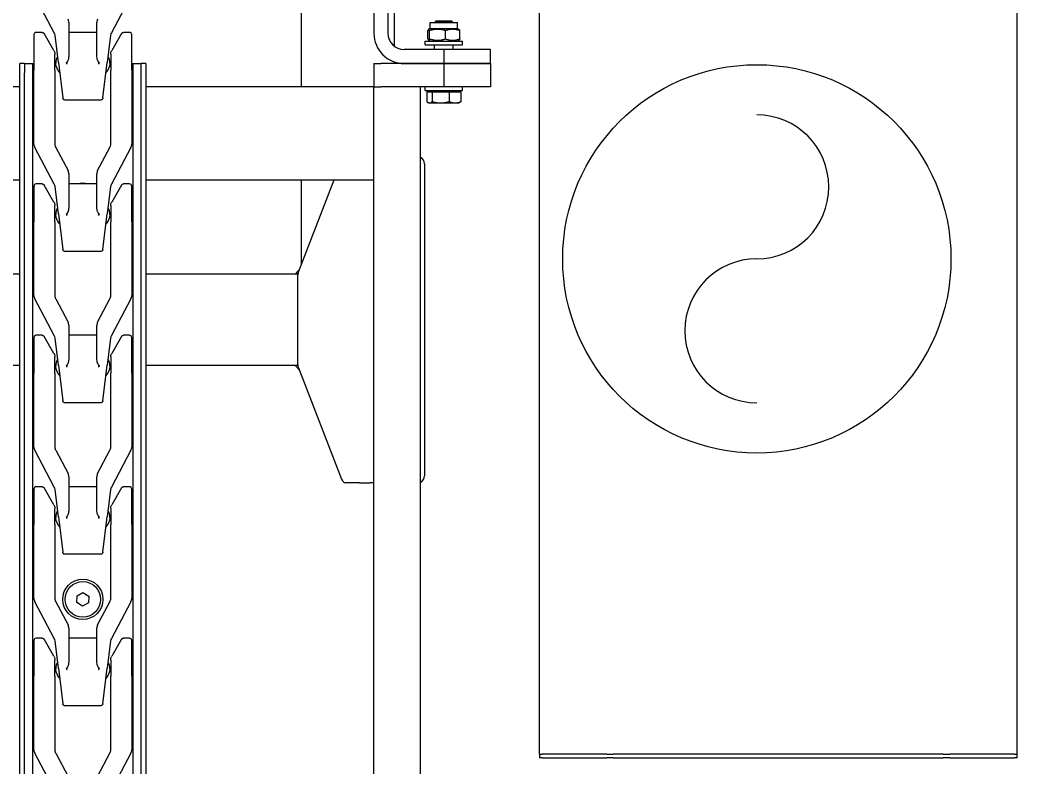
# Model space of a CAD drawing. Extents: x -3873 to 164127, y 7129 to 96529.
# Drawn here: x 43317.5 to 43745.6, y 39816 to 40136.7 of the extents above; entities that cross this region are included whole.
import ezdxf

# ---------------------------------------------------------------- set-up
doc = ezdxf.new("R2010")
doc.units = 0
for name, color, linetype in [('LAYOUT', 90, 'CONTINUOUS'), ('LAYOUT-KROMEKA', 1, 'CONTINUOUS'), ('TEXT', 3, 'CONTINUOUS')]:
    doc.layers.add(name, color=color, linetype=linetype)
doc.layers.add('LAYOUT Kromeka', color=1, linetype='CONTINUOUS', lineweight=5)

# ---------------------------------------------------------------- blocks, each defined once
blk = doc.blocks.new('Electricity')
at = {"layer": 'TEXT', "linetype": 'Continuous'}
blk.add_circle((116817.8, 15298.4), 333.4, dxfattribs=at)
at = {"layer": 'TEXT', "ltscale": 25}
for centre, start, end in [((116694.3, 15298.4), 0, 180), ((116941.4, 15298.4), 180, 0)]:
    blk.add_arc(centre, 123.6, start, end, dxfattribs=at)
blk = doc.blocks.new('A$Ccf7c2aec')
at = {"layer": 'LAYOUT-KROMEKA'}
for p, q in [((1711.08, 428.1), (1711.08, 569.1)), ((1750.19, 428.1), (1750.19, 569.1)), ((1790.63, 428.1), (1790.63, 569.1)), ((1830.63, 428.1), (1830.63, 569.1)), ((175.51, 428.1), (1836.63, 428.1)), ((1836.63, 428.1), (1840.63, 428.1)), ((1840.63, 426.1), (1840.63, 428.1)), ((175.51, 426.1), (1836.63, 426.1)), ((1840.63, 426.1), (1836.63, 426.1)), ((1840.63, 426.1), (1840.63, 422.6)), ((169.51, 422.6), (1840.63, 422.6)), ((1528.85, 413.36), (1544.62, 421.75)), ((1546.03, 422.1), (1577.73, 422.1)), ((1592.98, 422.1), (1577.73, 422.1)), ((1593.85, 413.36), (1609.62, 421.75)), ((1593.98, 418.59), (1593.98, 421.1)), ((1611.03, 422.1), (1642.73, 422.1)), ((1657.98, 422.1), (1642.73, 422.1)), ((1658.85, 413.36), (1674.62, 421.75)), ((1658.98, 418.59), (1658.98, 421.1)), ((1676.03, 422.1), (1707.73, 422.1)), ((1722.98, 422.1), (1707.73, 422.1)), ((1723.85, 413.36), (1739.62, 421.75)), ((1723.98, 418.59), (1723.98, 421.1)), ((1741.03, 422.1), (1772.73, 422.1)), ((1787.98, 422.1), (1772.73, 422.1)), ((1788.85, 413.36), (1804.62, 421.75)), ((1788.98, 418.59), (1788.98, 421.1)), ((1806.03, 422.1), (1837.73, 422.1)), ((1852.98, 422.1), (1837.73, 422.1)), ((1840.63, 422.6), (1840.63, 422.1)), ((1853.85, 413.36), (1869.62, 421.75)), ((1853.98, 418.59), (1853.98, 421.1)), ((1586.18, 413.5), (1593.48, 417.72)), ((1651.18, 413.5), (1658.48, 417.72)), ((1716.18, 413.5), (1723.48, 417.72)), ((1781.18, 413.5), (1788.48, 417.72)), ((1846.18, 413.5), (1853.48, 417.72)), ((1544.62, 412.75), (1534.66, 407.45)), ((1577.73, 413.1), (1546.03, 413.1)), ((1581.11, 411.6), (1565.86, 409.73)), ((1577.73, 413.1), (1584.68, 413.1)), ((1579.36, 412.49), (1580.84, 412.67)), ((1581.11, 411.6), (1592.81, 413.03)), ((1609.62, 412.75), (1599.66, 407.45)), ((1642.73, 413.1), (1611.03, 413.1)), ((1646.11, 411.6), (1630.86, 409.73)), ((1642.73, 413.1), (1649.68, 413.1)), ((1644.36, 412.49), (1645.84, 412.67)), ((1646.11, 411.6), (1657.81, 413.03)), ((1674.62, 412.75), (1664.66, 407.45)), ((1707.73, 413.1), (1676.03, 413.1)), ((1711.11, 411.6), (1695.86, 409.73)), ((1707.73, 413.1), (1714.68, 413.1)), ((1709.36, 412.49), (1710.84, 412.67)), ((1711.11, 411.6), (1722.81, 413.03)), ((1739.62, 412.75), (1729.66, 407.45)), ((1772.73, 413.1), (1741.03, 413.1)), ((1776.11, 411.6), (1760.86, 409.73)), ((1772.73, 413.1), (1779.68, 413.1)), ((1774.36, 412.49), (1775.84, 412.67)), ((1776.11, 411.6), (1787.81, 413.03)), ((1804.62, 412.75), (1794.66, 407.45)), ((1837.73, 413.1), (1806.03, 413.1)), ((1841.11, 411.6), (1825.86, 409.73)), ((1837.73, 413.1), (1844.68, 413.1)), ((1839.36, 412.49), (1840.84, 412.67)), ((1840.63, 413.1), (1840.63, 412.65)), ((1841.11, 411.6), (1852.81, 413.03)), ((1564.98, 393.47), (1564.98, 408.73)), ((1598.25, 407.1), (1584.13, 407.1)), ((1593.98, 395.1), (1593.98, 407.1)), ((1629.98, 393.47), (1629.98, 408.73)), ((1663.25, 407.1), (1649.13, 407.1)), ((1658.98, 395.1), (1658.98, 407.1)), ((1694.98, 393.47), (1694.98, 408.73)), ((1728.25, 407.1), (1714.13, 407.1)), ((1723.98, 395.1), (1723.98, 407.1)), ((1759.98, 393.47), (1759.98, 408.73)), ((1793.25, 407.1), (1779.13, 407.1)), ((1788.98, 395.1), (1788.98, 407.1)), ((1824.98, 393.47), (1824.98, 408.73)), ((1858.25, 407.1), (1844.13, 407.1)), ((1853.98, 395.1), (1853.98, 407.1)), ((1607.75, 401.17), (1609.25, 403.63)), ((1609.25, 403.63), (1612.14, 403.56)), ((1612.14, 403.56), (1613.52, 401.03)), ((1609.13, 398.64), (1607.75, 401.17)), ((1612.02, 398.57), (1609.13, 398.64)), ((1613.52, 401.03), (1612.02, 398.57)), ((1534.66, 394.75), (1544.62, 389.45)), ((1584.13, 395.1), (1598.25, 395.1)), ((1599.66, 394.75), (1609.62, 389.45)), ((1649.13, 395.1), (1663.25, 395.1)), ((1664.66, 394.75), (1674.62, 389.45)), ((1714.13, 395.1), (1728.25, 395.1)), ((1729.66, 394.75), (1739.62, 389.45)), ((1779.13, 395.1), (1793.25, 395.1)), ((1794.66, 394.75), (1804.62, 389.45)), ((1844.13, 395.1), (1858.25, 395.1)), ((1565.86, 392.47), (1581.11, 390.6)), ((1580.84, 389.53), (1579.36, 389.71)), ((1592.81, 389.17), (1581.11, 390.6)), ((1630.86, 392.47), (1646.11, 390.6)), ((1645.84, 389.53), (1644.36, 389.71)), ((1657.81, 389.17), (1646.11, 390.6)), ((1695.86, 392.47), (1711.11, 390.6)), ((1710.84, 389.53), (1709.36, 389.71)), ((1722.81, 389.17), (1711.11, 390.6)), ((1760.86, 392.47), (1776.11, 390.6)), ((1775.84, 389.53), (1774.36, 389.71)), ((1787.81, 389.17), (1776.11, 390.6)), ((1825.86, 392.47), (1841.11, 390.6)), ((1840.84, 389.53), (1839.36, 389.71)), ((1852.81, 389.17), (1841.11, 390.6)), ((1544.62, 380.45), (1528.85, 388.84)), ((1546.03, 389.1), (1577.73, 389.1)), ((1584.68, 389.1), (1577.73, 389.1)), ((1593.48, 384.48), (1586.18, 388.7)), ((1609.62, 380.45), (1593.85, 388.84)), ((1611.03, 389.1), (1642.73, 389.1)), ((1649.68, 389.1), (1642.73, 389.1)), ((1658.48, 384.48), (1651.18, 388.7)), ((1674.62, 380.45), (1658.85, 388.84)), ((1676.03, 389.1), (1707.73, 389.1)), ((1714.68, 389.1), (1707.73, 389.1)), ((1723.48, 384.48), (1716.18, 388.7)), ((1739.62, 380.45), (1723.85, 388.84)), ((1741.03, 389.1), (1772.73, 389.1)), ((1779.68, 389.1), (1772.73, 389.1)), ((1788.48, 384.48), (1781.18, 388.7)), ((1804.62, 380.45), (1788.85, 388.84)), ((1806.03, 389.1), (1837.73, 389.1)), ((1844.68, 389.1), (1837.73, 389.1)), ((1840.63, 389.55), (1840.63, 389.1)), ((1853.48, 384.48), (1846.18, 388.7)), ((1869.62, 380.45), (1853.85, 388.84)), ((1593.98, 381.1), (1593.98, 383.61)), ((1658.98, 381.1), (1658.98, 383.61)), ((1723.98, 381.1), (1723.98, 383.61)), ((1788.98, 381.1), (1788.98, 383.61)), ((1853.98, 381.1), (1853.98, 383.61)), ((1840.63, 379.6), (169.51, 379.6)), ((1577.73, 380.1), (1546.03, 380.1)), ((1577.73, 380.1), (1592.98, 380.1)), ((1642.73, 380.1), (1611.03, 380.1)), ((1642.73, 380.1), (1657.98, 380.1)), ((1707.73, 380.1), (1676.03, 380.1)), ((1707.73, 380.1), (1722.98, 380.1)), ((1772.73, 380.1), (1741.03, 380.1)), ((1772.73, 380.1), (1787.98, 380.1)), ((1837.73, 380.1), (1806.03, 380.1)), ((1837.73, 380.1), (1852.98, 380.1)), ((1840.63, 380.1), (1840.63, 379.6)), ((1840.63, 379.6), (1840.63, 376.1)), ((175.51, 376.1), (1836.63, 376.1)), ((1836.63, 374.1), (175.51, 374.1)), ((1711.08, 308.73), (1711.08, 374.1)), ((1750.19, 308.73), (1750.19, 374.1)), ((1790.63, 276.1), (1790.63, 374.1)), ((1830.63, 276.1), (1830.63, 374.1)), ((1836.63, 376.1), (1840.63, 376.1)), ((1840.63, 374.1), (1836.63, 374.1)), ((1840.63, 374.1), (1840.63, 376.1)), ((1709.96, 308.48), (1662.19, 290.01)), ((1711.4, 308.74), (1749.87, 308.74)), ((1790.63, 293.27), (1751.31, 308.48)), ((1754.58, 307.22), (1790.63, 307.22)), ((1830.63, 307.22), (1933.13, 307.22)), ((1660.63, 282.33), (1660.63, 288.15)), ((1660.63, 282.33), (1660.63, 277.81)), ((281.4, 276.1), (1830.63, 276.1)), ((1660.63, 276.1), (1660.63, 277.81)), ((1830.63, 276.1), (1830.63, 273.1)), ((1840.63, 276.1), (1830.63, 276.1)), ((1830.63, 276.1), (1830.63, 273.1)), ((1840.63, 276.1), (1840.63, 273.1)), ((2030.63, 276.1), (1853.63, 276.1)), ((1830.63, 259.1), (1830.63, 273.1)), ((1830.63, 246.1), (1830.63, 273.1)), ((1840.63, 246.1), (1840.63, 273.1)), ((2030.63, 270.1), (1853.63, 270.1)), ((1840.63, 267.22), (1841.3, 267.22)), ((1847.97, 267.22), (1870.13, 267.22)), ((1840.63, 263.1), (1840.63, 246.1)), ((1846.63, 246.1), (1846.63, 263.1)), ((281.4, 256.1), (1830.63, 256.1)), ((1797.63, 254.46), (1663.63, 254.46)), ((1823.73, 252.6), (1823.93, 252.93)), ((1823.73, 252.6), (1823.73, 252.28)), ((1828.43, 253.44), (1824.31, 253.44)), ((1828.43, 253.44), (1828.43, 251.12)), ((1829.03, 254.1), (1829.03, 238.1)), ((1829.03, 254.1), (1830.63, 254.1)), ((1848.63, 254.1), (1848.63, 238.1)), ((1848.63, 254.1), (1850.23, 254.1)), ((1850.23, 254.1), (1850.23, 238.1)), ((1850.23, 251.9), (1850.66, 252.63)), ((1851.22, 252.94), (1854.75, 252.94)), ((1855.73, 251.9), (1855.31, 252.63)), ((1823.73, 252.28), (1823.73, 247.45)), ((1828.43, 251.12), (1824.31, 251.12)), ((1828.43, 251.8), (1829.03, 251.8)), ((1828.43, 251.12), (1828.43, 243.78)), ((1846.63, 250.1), (1848.63, 250.1)), ((1851.22, 252.2), (1854.75, 252.2)), ((1855.73, 251.9), (1855.73, 240.3)), ((1855.73, 251.9), (1858.23, 251.9)), ((1858.23, 251.9), (1858.23, 240.3)), ((1858.23, 250.1), (1858.27, 250.1)), ((1858.27, 242.1), (1858.27, 250.1)), ((1859.03, 249.33), (1858.27, 250.1)), ((1859.03, 249.33), (1859.03, 242.87)), ((1823.73, 247.45), (1823.73, 241.27)), ((1840.63, 246.1), (1830.63, 246.1)), ((1830.63, 226.1), (1830.63, 246.1)), ((1840.63, 226.1), (1840.63, 246.1)), ((1840.63, 246.1), (1840.63, 226.1)), ((1846.63, 246.1), (1840.63, 246.1)), ((1846.63, 226.1), (1846.63, 246.1)), ((1851.22, 245.36), (1854.75, 245.36)), ((1823.73, 241.27), (1823.73, 239.6)), ((1828.43, 243.78), (1824.31, 243.78)), ((1828.43, 243.78), (1828.43, 238.76)), ((1828.43, 240.4), (1829.03, 240.4)), ((1846.63, 242.1), (1848.63, 242.1)), ((1850.23, 240.3), (1850.66, 239.57)), ((1855.73, 240.3), (1855.31, 239.57)), ((1855.73, 240.3), (1858.23, 240.3)), ((1858.23, 242.1), (1858.27, 242.1)), ((1859.03, 242.87), (1858.27, 242.1)), ((1823.73, 239.6), (1823.93, 239.27)), ((1828.43, 238.76), (1824.31, 238.76)), ((1829.03, 238.1), (1830.63, 238.1)), ((1848.63, 238.1), (1850.23, 238.1)), ((1851.22, 239.26), (1854.75, 239.26)), ((1840.63, 226.1), (1830.63, 226.1)), ((1840.63, 226.1), (1846.63, 226.1)), ((1542.63, 203.83), (1542.63, 205)), ((1544.13, 205), (1542.63, 205)), ((1542.63, 203.83), (1542.63, 176.17)), ((1544.13, 205), (2079.13, 205)), ((1544.13, 205), (1544.13, 203.83)), ((1544.13, 176.17), (1544.13, 203.83)), ((1544.13, 176.44), (1544.13, 203.56)), ((1542.63, 173.34), (1542.63, 176.17)), ((1544.13, 176.17), (1544.13, 173.34)), ((1542.63, 173.34), (1542.63, 31.66)), ((1544.13, 31.66), (1544.13, 173.34)), ((1544.13, 32.03), (1544.13, 172.97)), ((1542.63, 28.83), (1542.63, 31.66)), ((1544.13, 31.66), (1544.13, 28.83)), ((1542.63, 28.83), (1542.63, 1.17)), ((1544.13, 1.17), (1544.13, 28.83)), ((1544.13, 1.44), (1544.13, 28.56)), ((1542.63, 0), (1542.63, 1.17)), ((1542.63, 0), (1544.13, 0)), ((1544.13, 1.17), (1544.13, 0)), ((1544.13, 0), (2079.13, 0))]:
    blk.add_line(p, q, dxfattribs=at)
for radius in [8.65, 7.62]:
    blk.add_circle((1610.63, 401.1), radius, dxfattribs=at)
for centre, radius, start, end in [((1546.03, 419.1), 3, 90, 118), ((1592.98, 421.1), 1, 0, 90), ((1611.03, 419.1), 3, 90, 118), ((1657.98, 421.1), 1, 0, 90), ((1676.03, 419.1), 3, 90, 118), ((1722.98, 421.1), 1, 0, 90), ((1741.03, 419.1), 3, 90, 118), ((1787.98, 421.1), 1, 0, 90), ((1806.03, 419.1), 3, 90, 118), ((1852.98, 421.1), 1, 0, 90), ((1546.03, 410.1), 3, 90, 118), ((1579.85, 408.52), 4, 96.9958, 140.527), ((1581.33, 408.7), 4, 53.4646, 96.9958), ((1592.44, 416.01), 3, 276.9958, 298), ((1611.03, 410.1), 3, 90, 118), ((1644.85, 408.52), 4, 96.9958, 140.527), ((1646.33, 408.7), 4, 53.4646, 96.9958), ((1657.44, 416.01), 3, 276.9958, 298), ((1676.03, 410.1), 3, 90, 118), ((1709.85, 408.52), 4, 96.9958, 140.527), ((1711.33, 408.7), 4, 53.4646, 96.9958), ((1722.44, 416.01), 3, 276.9958, 298), ((1741.03, 410.1), 3, 90, 118), ((1774.85, 408.52), 4, 96.9958, 140.527), ((1776.33, 408.7), 4, 53.4646, 96.9958), ((1787.44, 416.01), 3, 276.9958, 298), ((1806.03, 410.1), 3, 90, 118), ((1839.85, 408.52), 4, 96.9958, 140.527), ((1841.33, 408.7), 4, 53.4646, 96.9958), ((1852.44, 416.01), 3, 276.9958, 298), ((1598.25, 410.1), 3, 270, 298), ((1663.25, 410.1), 3, 270, 298), ((1728.25, 410.1), 3, 270, 298), ((1793.25, 410.1), 3, 270, 298), ((1858.25, 410.1), 3, 270, 298), ((1780.63, 401.1), 8.65, 344.866, 15.134), ((1598.25, 392.1), 3, 62, 90), ((1663.25, 392.1), 3, 62, 90), ((1728.25, 392.1), 3, 62, 90), ((1793.25, 392.1), 3, 62, 90), ((1858.25, 392.1), 3, 62, 90), ((1579.85, 393.68), 4, 219.473, 263.0042), ((1581.33, 393.5), 4, 263.0042, 306.5354), ((1644.85, 393.68), 4, 219.473, 263.0042), ((1646.33, 393.5), 4, 263.0042, 306.5354), ((1709.85, 393.68), 4, 219.473, 263.0042), ((1711.33, 393.5), 4, 263.0042, 306.5354), ((1774.85, 393.68), 4, 219.473, 263.0042), ((1776.33, 393.5), 4, 263.0042, 306.5354), ((1839.85, 393.68), 4, 219.473, 263.0042), ((1841.33, 393.5), 4, 263.0042, 306.5354), ((1546.03, 392.1), 3, 242, 270), ((1592.44, 386.19), 3, 62, 83.0042), ((1611.03, 392.1), 3, 242, 270), ((1657.44, 386.19), 3, 62, 83.0042), ((1676.03, 392.1), 3, 242, 270), ((1722.44, 386.19), 3, 62, 83.0042), ((1741.03, 392.1), 3, 242, 270), ((1787.44, 386.19), 3, 62, 83.0042), ((1806.03, 392.1), 3, 242, 270), ((1852.44, 386.19), 3, 62, 83.0042), ((1592.98, 381.1), 1, 270, 0), ((1657.98, 381.1), 1, 270, 0), ((1722.98, 381.1), 1, 270, 0), ((1787.98, 381.1), 1, 270, 0), ((1852.98, 381.1), 1, 270, 0), ((1546.03, 383.1), 3, 242, 270), ((1611.03, 383.1), 3, 242, 270), ((1676.03, 383.1), 3, 242, 270), ((1741.03, 383.1), 3, 242, 270), ((1806.03, 383.1), 3, 242, 270), ((1730.63, 287.22), 30, 130.6834, 135.676), ((1730.63, 287.22), 30, 44.324, 49.3166), ((1853.63, 263.1), 13, 90, 180), ((1853.63, 263.1), 7, 90, 180), ((1663.63, 257.46), 3, 206.9534, 270), ((1797.63, 257.46), 3, 270, 333.0466)]:
    blk.add_arc(centre, radius, start, end, dxfattribs=at)
for centre, major_axis, start_param, end_param in [((1711.4, 306.62), (3, 0), 1.570796, 2.071318), ((1749.87, 306.62), (3, 0), 1.070274, 1.570796), ((1663.63, 288.15), (-3, 0), 5.212911, 6.283185)]:
    blk.add_ellipse(centre, major_axis=major_axis, ratio=0.707107, start_param=start_param, end_param=end_param, dxfattribs=at)
for points, knots in [([(1593.98, 418.59), (1593.98, 418.48), (1593.96, 418.36), (1593.89, 418.16), (1593.84, 418.06), (1593.71, 417.89), (1593.63, 417.81), (1593.52, 417.74), (1593.5, 417.73), (1593.48, 417.72)], [0.0000243, 0.0000243, 0.0000243, 0.0000243, 0.0328926, 0.0328926, 0.0653838, 0.0653838, 0.0978897, 0.0978897, 0.1042618, 0.1042618, 0.1042618, 0.1042618]), ([(1658.98, 418.59), (1658.98, 418.48), (1658.96, 418.36), (1658.89, 418.16), (1658.84, 418.06), (1658.71, 417.89), (1658.63, 417.81), (1658.52, 417.74), (1658.5, 417.73), (1658.48, 417.72)], [0.0000243, 0.0000243, 0.0000243, 0.0000243, 0.0328926, 0.0328926, 0.0653838, 0.0653838, 0.0978897, 0.0978897, 0.1042618, 0.1042618, 0.1042618, 0.1042618]), ([(1723.98, 418.59), (1723.98, 418.48), (1723.96, 418.36), (1723.89, 418.16), (1723.84, 418.06), (1723.71, 417.89), (1723.63, 417.81), (1723.52, 417.74), (1723.5, 417.73), (1723.48, 417.72)], [0.0000243, 0.0000243, 0.0000243, 0.0000243, 0.0328926, 0.0328926, 0.0653838, 0.0653838, 0.0978897, 0.0978897, 0.1042618, 0.1042618, 0.1042618, 0.1042618]), ([(1788.98, 418.59), (1788.98, 418.48), (1788.96, 418.36), (1788.89, 418.16), (1788.84, 418.06), (1788.71, 417.89), (1788.63, 417.81), (1788.52, 417.74), (1788.5, 417.73), (1788.48, 417.72)], [0.0000243, 0.0000243, 0.0000243, 0.0000243, 0.0328926, 0.0328926, 0.0653838, 0.0653838, 0.0978897, 0.0978897, 0.1042618, 0.1042618, 0.1042618, 0.1042618]), ([(1853.98, 418.59), (1853.98, 418.48), (1853.96, 418.36), (1853.89, 418.16), (1853.84, 418.06), (1853.71, 417.89), (1853.63, 417.81), (1853.52, 417.74), (1853.5, 417.73), (1853.48, 417.72)], [0.0000243, 0.0000243, 0.0000243, 0.0000243, 0.0328926, 0.0328926, 0.0653838, 0.0653838, 0.0978897, 0.0978897, 0.1042618, 0.1042618, 0.1042618, 0.1042618]), ([(1586.18, 413.5), (1585.87, 413.32), (1585.53, 413.2), (1585.17, 413.14), (1585.08, 413.13), (1584.99, 413.11), (1584.89, 413.11), (1584.82, 413.1), (1584.75, 413.1), (1584.68, 413.1)], [0, 0, 0, 0, 0.684637, 0.684637, 0.684637, 0.86523, 0.86523, 0.86523, 1, 1, 1, 1]), ([(1651.18, 413.5), (1650.87, 413.32), (1650.53, 413.2), (1650.17, 413.14), (1650.08, 413.13), (1649.99, 413.11), (1649.89, 413.11), (1649.82, 413.1), (1649.75, 413.1), (1649.68, 413.1)], [0, 0, 0, 0, 0.684637, 0.684637, 0.684637, 0.86523, 0.86523, 0.86523, 1, 1, 1, 1]), ([(1716.18, 413.5), (1715.87, 413.32), (1715.53, 413.2), (1715.17, 413.14), (1715.08, 413.13), (1714.99, 413.11), (1714.89, 413.11), (1714.82, 413.1), (1714.75, 413.1), (1714.68, 413.1)], [0, 0, 0, 0, 0.684637, 0.684637, 0.684637, 0.86523, 0.86523, 0.86523, 1, 1, 1, 1]), ([(1781.18, 413.5), (1780.87, 413.32), (1780.53, 413.2), (1780.17, 413.14), (1780.08, 413.13), (1779.99, 413.11), (1779.89, 413.11), (1779.82, 413.1), (1779.75, 413.1), (1779.68, 413.1)], [0, 0, 0, 0, 0.684637, 0.684637, 0.684637, 0.86523, 0.86523, 0.86523, 1, 1, 1, 1]), ([(1846.18, 413.5), (1845.87, 413.32), (1845.53, 413.2), (1845.17, 413.14), (1845.08, 413.13), (1844.99, 413.11), (1844.89, 413.11), (1844.82, 413.1), (1844.75, 413.1), (1844.68, 413.1)], [0, 0, 0, 0, 0.684637, 0.684637, 0.684637, 0.86523, 0.86523, 0.86523, 1, 1, 1, 1]), ([(1564.98, 408.73), (1564.98, 408.84), (1565, 408.95), (1565.07, 409.16), (1565.12, 409.25), (1565.25, 409.43), (1565.34, 409.5), (1565.52, 409.62), (1565.62, 409.67), (1565.74, 409.7), (1565.77, 409.71), (1565.8, 409.72), (1565.81, 409.72), (1565.83, 409.72), (1565.84, 409.72), (1565.85, 409.72), (1565.85, 409.72), (1565.85, 409.73), (1565.86, 409.73), (1565.86, 409.73), (1565.86, 409.73), (1565.86, 409.73), (1565.86, 409.73), (1565.86, 409.73), (1565.86, 409.73), (1565.86, 409.73), (1565.86, 409.73), (1565.86, 409.73), (1565.86, 409.73), (1565.86, 409.73), (1565.86, 409.73), (1565.86, 409.73)], [0.0000031, 0.0000031, 0.0000031, 0.0000031, 0.0324341, 0.0324341, 0.064942, 0.064942, 0.0974473, 0.0974473, 0.1299526, 0.1299526, 0.137103, 0.137103, 0.1406951, 0.1406951, 0.1424933, 0.1424933, 0.1433926, 0.1433926, 0.1438423, 0.1438423, 0.1440672, 0.1440672, 0.1441796, 0.1441796, 0.1442358, 0.1442358, 0.1442639, 0.1442639, 0.144278, 0.144278, 0.1443374, 0.1443374, 0.1443374, 0.1443374]), ([(1580.36, 407.88), (1580.64, 407.95), (1580.93, 408.02), (1581.21, 408.09), (1581.22, 408.1), (1581.22, 408.1), (1581.23, 408.1)], [0, 0, 0, 0, 0.971612, 0.971612, 0.971612, 1, 1, 1, 1]), ([(1580.36, 407.88), (1580.45, 407.91), (1580.54, 407.92), (1580.78, 407.92), (1580.91, 407.89), (1581.18, 407.8), (1581.31, 407.75), (1581.65, 407.62), (1581.86, 407.54), (1582.07, 407.46)], [-1.068908, -1.068908, -1.068908, -1.068908, -1.0410443, -1.0410443, -0.9974409, -0.9974409, -0.9538374, -0.9538374, -0.8852676, -0.8852676, -0.8852676, -0.8852676]), ([(1584.13, 407.1), (1583.56, 407.1), (1582.86, 407.21), (1582.21, 407.41), (1582.14, 407.44), (1582.07, 407.46)], [-0.3189368, -0.3189368, -0.3189368, -0.3189368, -0.1295167, -0.1295167, -0.1071311, -0.1071311, -0.1071311, -0.1071311]), ([(1629.98, 408.73), (1629.98, 408.84), (1630, 408.95), (1630.07, 409.16), (1630.12, 409.25), (1630.25, 409.43), (1630.34, 409.5), (1630.52, 409.62), (1630.62, 409.67), (1630.74, 409.7), (1630.77, 409.71), (1630.8, 409.72), (1630.81, 409.72), (1630.83, 409.72), (1630.84, 409.72), (1630.85, 409.72), (1630.85, 409.72), (1630.85, 409.73), (1630.86, 409.73), (1630.86, 409.73), (1630.86, 409.73), (1630.86, 409.73), (1630.86, 409.73), (1630.86, 409.73), (1630.86, 409.73), (1630.86, 409.73), (1630.86, 409.73), (1630.86, 409.73), (1630.86, 409.73), (1630.86, 409.73), (1630.86, 409.73), (1630.86, 409.73)], [0.0000031, 0.0000031, 0.0000031, 0.0000031, 0.0324341, 0.0324341, 0.064942, 0.064942, 0.0974473, 0.0974473, 0.1299526, 0.1299526, 0.137103, 0.137103, 0.1406951, 0.1406951, 0.1424933, 0.1424933, 0.1433926, 0.1433926, 0.1438423, 0.1438423, 0.1440672, 0.1440672, 0.1441796, 0.1441796, 0.1442358, 0.1442358, 0.1442639, 0.1442639, 0.144278, 0.144278, 0.1443485, 0.1443485, 0.1443485, 0.1443485]), ([(1645.36, 407.88), (1645.64, 407.95), (1645.93, 408.02), (1646.21, 408.09), (1646.22, 408.1), (1646.22, 408.1), (1646.23, 408.1)], [0, 0, 0, 0, 0.971612, 0.971612, 0.971612, 1, 1, 1, 1]), ([(1645.36, 407.88), (1645.45, 407.91), (1645.54, 407.92), (1645.78, 407.92), (1645.91, 407.89), (1646.18, 407.8), (1646.31, 407.75), (1646.65, 407.62), (1646.86, 407.54), (1647.07, 407.46)], [-1.068908, -1.068908, -1.068908, -1.068908, -1.0410443, -1.0410443, -0.9974409, -0.9974409, -0.9538374, -0.9538374, -0.8852676, -0.8852676, -0.8852676, -0.8852676]), ([(1649.13, 407.1), (1648.56, 407.1), (1647.86, 407.21), (1647.21, 407.41), (1647.14, 407.44), (1647.07, 407.46)], [-0.3189368, -0.3189368, -0.3189368, -0.3189368, -0.1295167, -0.1295167, -0.1071311, -0.1071311, -0.1071311, -0.1071311]), ([(1694.98, 408.73), (1694.98, 408.84), (1695, 408.95), (1695.07, 409.16), (1695.12, 409.25), (1695.25, 409.43), (1695.34, 409.5), (1695.52, 409.62), (1695.62, 409.67), (1695.74, 409.7), (1695.77, 409.71), (1695.8, 409.72), (1695.81, 409.72), (1695.83, 409.72), (1695.84, 409.72), (1695.85, 409.72), (1695.85, 409.72), (1695.85, 409.73), (1695.86, 409.73), (1695.86, 409.73), (1695.86, 409.73), (1695.86, 409.73), (1695.86, 409.73), (1695.86, 409.73), (1695.86, 409.73), (1695.86, 409.73), (1695.86, 409.73), (1695.86, 409.73), (1695.86, 409.73), (1695.86, 409.73), (1695.86, 409.73), (1695.86, 409.73)], [0.0000031, 0.0000031, 0.0000031, 0.0000031, 0.0324341, 0.0324341, 0.064942, 0.064942, 0.0974473, 0.0974473, 0.1299526, 0.1299526, 0.137103, 0.137103, 0.1406951, 0.1406951, 0.1424933, 0.1424933, 0.1433926, 0.1433926, 0.1438423, 0.1438423, 0.1440672, 0.1440672, 0.1441796, 0.1441796, 0.1442358, 0.1442358, 0.1442639, 0.1442639, 0.144278, 0.144278, 0.1443257, 0.1443257, 0.1443257, 0.1443257]), ([(1710.36, 407.88), (1710.64, 407.95), (1710.93, 408.02), (1711.21, 408.09), (1711.22, 408.1), (1711.22, 408.1), (1711.23, 408.1)], [0, 0, 0, 0, 0.971612, 0.971612, 0.971612, 1, 1, 1, 1]), ([(1710.36, 407.88), (1710.45, 407.91), (1710.54, 407.92), (1710.78, 407.92), (1710.91, 407.89), (1711.18, 407.8), (1711.31, 407.75), (1711.65, 407.62), (1711.86, 407.54), (1712.07, 407.46)], [-1.068908, -1.068908, -1.068908, -1.068908, -1.0410443, -1.0410443, -0.9974409, -0.9974409, -0.9538374, -0.9538374, -0.8852676, -0.8852676, -0.8852676, -0.8852676]), ([(1714.13, 407.1), (1713.56, 407.1), (1712.86, 407.21), (1712.21, 407.41), (1712.14, 407.44), (1712.07, 407.46)], [-0.3189368, -0.3189368, -0.3189368, -0.3189368, -0.1295167, -0.1295167, -0.1071311, -0.1071311, -0.1071311, -0.1071311]), ([(1759.98, 408.73), (1759.98, 408.84), (1760, 408.95), (1760.07, 409.16), (1760.12, 409.25), (1760.25, 409.43), (1760.34, 409.5), (1760.52, 409.62), (1760.62, 409.67), (1760.74, 409.7), (1760.77, 409.71), (1760.8, 409.72), (1760.81, 409.72), (1760.83, 409.72), (1760.84, 409.72), (1760.85, 409.72), (1760.85, 409.72), (1760.85, 409.73), (1760.86, 409.73), (1760.86, 409.73), (1760.86, 409.73), (1760.86, 409.73), (1760.86, 409.73), (1760.86, 409.73), (1760.86, 409.73), (1760.86, 409.73), (1760.86, 409.73), (1760.86, 409.73), (1760.86, 409.73), (1760.86, 409.73), (1760.86, 409.73), (1760.86, 409.73)], [0.0000031, 0.0000031, 0.0000031, 0.0000031, 0.0324341, 0.0324341, 0.064942, 0.064942, 0.0974473, 0.0974473, 0.1299526, 0.1299526, 0.137103, 0.137103, 0.1406951, 0.1406951, 0.1424933, 0.1424933, 0.1433926, 0.1433926, 0.1438423, 0.1438423, 0.1440672, 0.1440672, 0.1441796, 0.1441796, 0.1442358, 0.1442358, 0.1442639, 0.1442639, 0.144278, 0.144278, 0.1443505, 0.1443505, 0.1443505, 0.1443505]), ([(1775.36, 407.88), (1775.64, 407.95), (1775.93, 408.02), (1776.21, 408.09), (1776.22, 408.1), (1776.22, 408.1), (1776.23, 408.1)], [0, 0, 0, 0, 0.971612, 0.971612, 0.971612, 1, 1, 1, 1]), ([(1775.36, 407.88), (1775.45, 407.91), (1775.54, 407.92), (1775.78, 407.92), (1775.91, 407.89), (1776.18, 407.8), (1776.31, 407.75), (1776.65, 407.62), (1776.86, 407.54), (1777.07, 407.46)], [-1.068908, -1.068908, -1.068908, -1.068908, -1.0410443, -1.0410443, -0.9974409, -0.9974409, -0.9538374, -0.9538374, -0.8852676, -0.8852676, -0.8852676, -0.8852676]), ([(1779.13, 407.1), (1778.56, 407.1), (1777.86, 407.21), (1777.21, 407.41), (1777.14, 407.44), (1777.07, 407.46)], [-0.3189368, -0.3189368, -0.3189368, -0.3189368, -0.1295167, -0.1295167, -0.1071311, -0.1071311, -0.1071311, -0.1071311]), ([(1824.98, 408.73), (1824.98, 408.84), (1825, 408.95), (1825.07, 409.16), (1825.12, 409.25), (1825.25, 409.43), (1825.34, 409.5), (1825.52, 409.62), (1825.62, 409.67), (1825.74, 409.7), (1825.77, 409.71), (1825.8, 409.72), (1825.81, 409.72), (1825.83, 409.72), (1825.84, 409.72), (1825.85, 409.72), (1825.85, 409.72), (1825.85, 409.73), (1825.86, 409.73), (1825.86, 409.73), (1825.86, 409.73), (1825.86, 409.73), (1825.86, 409.73), (1825.86, 409.73), (1825.86, 409.73), (1825.86, 409.73), (1825.86, 409.73), (1825.86, 409.73), (1825.86, 409.73), (1825.86, 409.73), (1825.86, 409.73), (1825.86, 409.73)], [0.0000031, 0.0000031, 0.0000031, 0.0000031, 0.0324341, 0.0324341, 0.064942, 0.064942, 0.0974473, 0.0974473, 0.1299526, 0.1299526, 0.137103, 0.137103, 0.1406951, 0.1406951, 0.1424933, 0.1424933, 0.1433926, 0.1433926, 0.1438423, 0.1438423, 0.1440672, 0.1440672, 0.1441796, 0.1441796, 0.1442358, 0.1442358, 0.1442639, 0.1442639, 0.144278, 0.144278, 0.1443349, 0.1443349, 0.1443349, 0.1443349]), ([(1840.36, 407.88), (1840.64, 407.95), (1840.93, 408.02), (1841.21, 408.09), (1841.22, 408.1), (1841.22, 408.1), (1841.23, 408.1)], [0, 0, 0, 0, 0.971612, 0.971612, 0.971612, 1, 1, 1, 1]), ([(1840.36, 407.88), (1840.45, 407.91), (1840.54, 407.92), (1840.78, 407.92), (1840.91, 407.89), (1841.18, 407.8), (1841.31, 407.75), (1841.65, 407.62), (1841.86, 407.54), (1842.07, 407.46)], [-1.068908, -1.068908, -1.068908, -1.068908, -1.0410443, -1.0410443, -0.9974409, -0.9974409, -0.9538374, -0.9538374, -0.8852676, -0.8852676, -0.8852676, -0.8852676]), ([(1844.13, 407.1), (1843.56, 407.1), (1842.86, 407.21), (1842.21, 407.41), (1842.14, 407.44), (1842.07, 407.46)], [-0.3189368, -0.3189368, -0.3189368, -0.3189368, -0.1295167, -0.1295167, -0.1071311, -0.1071311, -0.1071311, -0.1071311]), ([(1582.07, 394.74), (1581.86, 394.66), (1581.65, 394.58), (1581.31, 394.45), (1581.18, 394.4), (1580.91, 394.31), (1580.78, 394.28), (1580.54, 394.28), (1580.45, 394.29), (1580.36, 394.32)], [0.8852676, 0.8852676, 0.8852676, 0.8852676, 0.9538374, 0.9538374, 0.9974409, 0.9974409, 1.0410443, 1.0410443, 1.068908, 1.068908, 1.068908, 1.068908]), ([(1581.23, 394.1), (1581.22, 394.1), (1581.22, 394.1), (1581.21, 394.11), (1580.93, 394.18), (1580.64, 394.25), (1580.36, 394.32)], [0, 0, 0, 0, 0.028388, 0.028388, 0.028388, 1, 1, 1, 1]), ([(1582.07, 394.74), (1582.11, 394.75), (1582.15, 394.76), (1582.43, 394.86), (1582.67, 394.92), (1583.28, 395.05), (1583.71, 395.1), (1584.13, 395.1)], [-0.4553156, -0.4553156, -0.4553156, -0.4553156, -0.4433521, -0.4433521, -0.371047, -0.371047, -0.2439974, -0.2439974, -0.2439974, -0.2439974]), ([(1647.07, 394.74), (1646.86, 394.66), (1646.65, 394.58), (1646.31, 394.45), (1646.18, 394.4), (1645.91, 394.31), (1645.78, 394.28), (1645.54, 394.28), (1645.45, 394.29), (1645.36, 394.32)], [0.8852676, 0.8852676, 0.8852676, 0.8852676, 0.9538374, 0.9538374, 0.9974409, 0.9974409, 1.0410443, 1.0410443, 1.068908, 1.068908, 1.068908, 1.068908]), ([(1646.23, 394.1), (1646.22, 394.1), (1646.22, 394.1), (1646.21, 394.11), (1645.93, 394.18), (1645.64, 394.25), (1645.36, 394.32)], [0, 0, 0, 0, 0.028388, 0.028388, 0.028388, 1, 1, 1, 1]), ([(1647.07, 394.74), (1647.11, 394.75), (1647.15, 394.76), (1647.43, 394.86), (1647.67, 394.92), (1648.28, 395.05), (1648.71, 395.1), (1649.13, 395.1)], [-0.4553156, -0.4553156, -0.4553156, -0.4553156, -0.4433521, -0.4433521, -0.371047, -0.371047, -0.2439974, -0.2439974, -0.2439974, -0.2439974]), ([(1712.07, 394.74), (1711.86, 394.66), (1711.65, 394.58), (1711.31, 394.45), (1711.18, 394.4), (1710.91, 394.31), (1710.78, 394.28), (1710.54, 394.28), (1710.45, 394.29), (1710.36, 394.32)], [0.8852676, 0.8852676, 0.8852676, 0.8852676, 0.9538374, 0.9538374, 0.9974409, 0.9974409, 1.0410443, 1.0410443, 1.068908, 1.068908, 1.068908, 1.068908]), ([(1711.23, 394.1), (1711.22, 394.1), (1711.22, 394.1), (1711.21, 394.11), (1710.93, 394.18), (1710.64, 394.25), (1710.36, 394.32)], [0, 0, 0, 0, 0.028388, 0.028388, 0.028388, 1, 1, 1, 1]), ([(1712.07, 394.74), (1712.11, 394.75), (1712.15, 394.76), (1712.43, 394.86), (1712.67, 394.92), (1713.28, 395.05), (1713.71, 395.1), (1714.13, 395.1)], [-0.4553156, -0.4553156, -0.4553156, -0.4553156, -0.4433521, -0.4433521, -0.371047, -0.371047, -0.2439974, -0.2439974, -0.2439974, -0.2439974]), ([(1777.07, 394.74), (1776.86, 394.66), (1776.65, 394.58), (1776.31, 394.45), (1776.18, 394.4), (1775.91, 394.31), (1775.78, 394.28), (1775.54, 394.28), (1775.45, 394.29), (1775.36, 394.32)], [0.8852676, 0.8852676, 0.8852676, 0.8852676, 0.9538374, 0.9538374, 0.9974409, 0.9974409, 1.0410443, 1.0410443, 1.068908, 1.068908, 1.068908, 1.068908]), ([(1776.23, 394.1), (1776.22, 394.1), (1776.22, 394.1), (1776.21, 394.11), (1775.93, 394.18), (1775.64, 394.25), (1775.36, 394.32)], [0, 0, 0, 0, 0.028388, 0.028388, 0.028388, 1, 1, 1, 1]), ([(1777.07, 394.74), (1777.11, 394.75), (1777.15, 394.76), (1777.43, 394.86), (1777.67, 394.92), (1778.28, 395.05), (1778.71, 395.1), (1779.13, 395.1)], [-0.4553156, -0.4553156, -0.4553156, -0.4553156, -0.4433521, -0.4433521, -0.371047, -0.371047, -0.2439974, -0.2439974, -0.2439974, -0.2439974]), ([(1842.07, 394.74), (1841.86, 394.66), (1841.65, 394.58), (1841.31, 394.45), (1841.18, 394.4), (1840.91, 394.31), (1840.78, 394.28), (1840.54, 394.28), (1840.45, 394.29), (1840.36, 394.32)], [0.8852676, 0.8852676, 0.8852676, 0.8852676, 0.9538374, 0.9538374, 0.9974409, 0.9974409, 1.0410443, 1.0410443, 1.068908, 1.068908, 1.068908, 1.068908]), ([(1841.23, 394.1), (1841.22, 394.1), (1841.22, 394.1), (1841.21, 394.11), (1840.93, 394.18), (1840.64, 394.25), (1840.36, 394.32)], [0, 0, 0, 0, 0.028388, 0.028388, 0.028388, 1, 1, 1, 1]), ([(1842.07, 394.74), (1842.11, 394.75), (1842.15, 394.76), (1842.43, 394.86), (1842.67, 394.92), (1843.28, 395.05), (1843.71, 395.1), (1844.13, 395.1)], [-0.4553156, -0.4553156, -0.4553156, -0.4553156, -0.4433521, -0.4433521, -0.371047, -0.371047, -0.2439974, -0.2439974, -0.2439974, -0.2439974]), ([(1565.86, 392.47), (1565.8, 392.48), (1565.74, 392.5), (1565.62, 392.53), (1565.56, 392.56), (1565.43, 392.63), (1565.36, 392.68), (1565.24, 392.79), (1565.19, 392.86), (1565.1, 393), (1565.06, 393.07), (1565, 393.25), (1564.98, 393.36), (1564.98, 393.47)], [0, 0, 0, 0, 0.0189655, 0.0189655, 0.0372722, 0.0372722, 0.062465, 0.062465, 0.0876578, 0.0876578, 0.1128506, 0.1128506, 0.1444801, 0.1444801, 0.1444801, 0.1444801]), ([(1630.86, 392.47), (1630.8, 392.48), (1630.74, 392.5), (1630.62, 392.53), (1630.56, 392.56), (1630.43, 392.63), (1630.36, 392.68), (1630.24, 392.79), (1630.19, 392.86), (1630.1, 393), (1630.06, 393.07), (1630, 393.25), (1629.98, 393.36), (1629.98, 393.47)], [0, 0, 0, 0, 0.0189655, 0.0189655, 0.0372722, 0.0372722, 0.062465, 0.062465, 0.0876578, 0.0876578, 0.1128506, 0.1128506, 0.1444801, 0.1444801, 0.1444801, 0.1444801]), ([(1695.86, 392.47), (1695.86, 392.47), (1695.86, 392.47), (1695.86, 392.47), (1695.86, 392.47), (1695.86, 392.47), (1695.86, 392.47), (1695.86, 392.47), (1695.86, 392.47), (1695.86, 392.47), (1695.86, 392.47), (1695.85, 392.47), (1695.85, 392.47), (1695.85, 392.48), (1695.84, 392.48), (1695.83, 392.48), (1695.82, 392.48), (1695.8, 392.48), (1695.78, 392.49), (1695.74, 392.5), (1695.71, 392.5), (1695.62, 392.53), (1695.56, 392.56), (1695.43, 392.63), (1695.36, 392.68), (1695.24, 392.79), (1695.19, 392.86), (1695.1, 393), (1695.06, 393.07), (1695, 393.25), (1694.98, 393.36), (1694.98, 393.47)], [0, 0, 0, 0, 0.0000293, 0.0000293, 0.0000666, 0.0000666, 0.0001413, 0.0001413, 0.0002906, 0.0002906, 0.0005892, 0.0005892, 0.0011863, 0.0011863, 0.0023805, 0.0023805, 0.0047676, 0.0047676, 0.0095318, 0.0095318, 0.018982, 0.018982, 0.0372887, 0.0372887, 0.0624815, 0.0624815, 0.0876743, 0.0876743, 0.1128671, 0.1128671, 0.1444966, 0.1444966, 0.1444966, 0.1444966]), ([(1760.86, 392.47), (1760.86, 392.47), (1760.86, 392.47), (1760.86, 392.47), (1760.86, 392.47), (1760.86, 392.47), (1760.86, 392.47), (1760.86, 392.47), (1760.86, 392.47), (1760.86, 392.47), (1760.86, 392.47), (1760.85, 392.47), (1760.85, 392.47), (1760.85, 392.48), (1760.84, 392.48), (1760.83, 392.48), (1760.82, 392.48), (1760.8, 392.48), (1760.78, 392.49), (1760.74, 392.5), (1760.71, 392.5), (1760.62, 392.53), (1760.56, 392.56), (1760.43, 392.63), (1760.36, 392.68), (1760.24, 392.79), (1760.19, 392.86), (1760.1, 393), (1760.06, 393.07), (1760, 393.25), (1759.98, 393.36), (1759.98, 393.47)], [0, 0, 0, 0, 0.0000293, 0.0000293, 0.0000666, 0.0000666, 0.0001413, 0.0001413, 0.0002906, 0.0002906, 0.0005892, 0.0005892, 0.0011863, 0.0011863, 0.0023805, 0.0023805, 0.0047676, 0.0047676, 0.0095318, 0.0095318, 0.018982, 0.018982, 0.0372887, 0.0372887, 0.0624815, 0.0624815, 0.0876743, 0.0876743, 0.1128671, 0.1128671, 0.1444966, 0.1444966, 0.1444966, 0.1444966]), ([(1825.86, 392.47), (1825.86, 392.47), (1825.86, 392.47), (1825.86, 392.47), (1825.86, 392.47), (1825.86, 392.47), (1825.86, 392.47), (1825.78, 392.48), (1825.7, 392.5), (1825.53, 392.57), (1825.43, 392.63), (1825.26, 392.77), (1825.19, 392.85), (1825.07, 393.03), (1825.03, 393.14), (1824.99, 393.32), (1824.98, 393.39), (1824.98, 393.47)], [0, 0, 0, 0, 0.000016, 0.000016, 0.00003, 0.00003, 0.0000454, 0.0000454, 0.0241215, 0.0241215, 0.0568919, 0.0568919, 0.0893877, 0.0893877, 0.1218934, 0.1218934, 0.1443551, 0.1443551, 0.1443551, 0.1443551]), ([(1584.68, 389.1), (1585.06, 389.1), (1585.44, 389.03), (1585.8, 388.88), (1585.93, 388.83), (1586.06, 388.77), (1586.18, 388.7)], [0, 0, 0, 0, 0.729999, 0.729999, 0.729999, 1, 1, 1, 1]), ([(1649.68, 389.1), (1650.06, 389.1), (1650.44, 389.03), (1650.8, 388.88), (1650.93, 388.83), (1651.06, 388.77), (1651.18, 388.7)], [0, 0, 0, 0, 0.729999, 0.729999, 0.729999, 1, 1, 1, 1]), ([(1714.68, 389.1), (1715.06, 389.1), (1715.44, 389.03), (1715.8, 388.88), (1715.93, 388.83), (1716.06, 388.77), (1716.18, 388.7)], [0, 0, 0, 0, 0.729999, 0.729999, 0.729999, 1, 1, 1, 1]), ([(1779.68, 389.1), (1780.06, 389.1), (1780.44, 389.03), (1780.8, 388.88), (1780.93, 388.83), (1781.06, 388.77), (1781.18, 388.7)], [0, 0, 0, 0, 0.729999, 0.729999, 0.729999, 1, 1, 1, 1]), ([(1844.68, 389.1), (1845.06, 389.1), (1845.44, 389.03), (1845.8, 388.88), (1845.93, 388.83), (1846.06, 388.77), (1846.18, 388.7)], [0, 0, 0, 0, 0.729999, 0.729999, 0.729999, 1, 1, 1, 1]), ([(1593.48, 384.48), (1593.58, 384.43), (1593.66, 384.36), (1593.81, 384.19), (1593.86, 384.1), (1593.95, 383.9), (1593.97, 383.79), (1593.98, 383.66), (1593.98, 383.64), (1593.98, 383.61)], [0, 0, 0, 0, 0.0323681, 0.0323681, 0.0648784, 0.0648784, 0.0973836, 0.0973836, 0.104244, 0.104244, 0.104244, 0.104244]), ([(1658.48, 384.48), (1658.58, 384.43), (1658.66, 384.36), (1658.81, 384.19), (1658.86, 384.1), (1658.95, 383.9), (1658.97, 383.79), (1658.98, 383.66), (1658.98, 383.64), (1658.98, 383.61)], [0, 0, 0, 0, 0.0323681, 0.0323681, 0.0648784, 0.0648784, 0.0973836, 0.0973836, 0.104244, 0.104244, 0.104244, 0.104244]), ([(1723.48, 384.48), (1723.58, 384.43), (1723.66, 384.36), (1723.81, 384.19), (1723.86, 384.1), (1723.95, 383.9), (1723.97, 383.79), (1723.98, 383.66), (1723.98, 383.64), (1723.98, 383.61)], [0, 0, 0, 0, 0.0323681, 0.0323681, 0.0648784, 0.0648784, 0.0973836, 0.0973836, 0.104244, 0.104244, 0.104244, 0.104244]), ([(1788.48, 384.48), (1788.58, 384.43), (1788.66, 384.36), (1788.81, 384.19), (1788.86, 384.1), (1788.95, 383.9), (1788.97, 383.79), (1788.98, 383.66), (1788.98, 383.64), (1788.98, 383.61)], [0, 0, 0, 0, 0.0323681, 0.0323681, 0.0648784, 0.0648784, 0.0973836, 0.0973836, 0.104244, 0.104244, 0.104244, 0.104244]), ([(1853.48, 384.48), (1853.58, 384.43), (1853.66, 384.36), (1853.81, 384.19), (1853.86, 384.1), (1853.95, 383.9), (1853.97, 383.79), (1853.98, 383.66), (1853.98, 383.64), (1853.98, 383.61)], [0, 0, 0, 0, 0.0323681, 0.0323681, 0.0648784, 0.0648784, 0.0973836, 0.0973836, 0.104244, 0.104244, 0.104244, 0.104244])]:
    blk.add_open_spline(points, degree=3, knots=knots, dxfattribs=at)
for points, weights in [([(1824.31, 253.44), (1823.73, 252.82), (1823.73, 252.28)], [1, 1.0379548493, 1]), ([(1851.22, 252.94), (1850.13, 252.57), (1851.22, 252.2)], [1, 1.15470053838, 1]), ([(1854.75, 252.2), (1855.83, 252.57), (1854.75, 252.94)], [1, 1.15470053838, 1]), ([(1823.73, 252.28), (1823.73, 251.74), (1824.31, 251.12)], [1, 1.0379548493, 1]), ([(1824.31, 251.12), (1823.73, 249.15), (1823.73, 247.45)], [1, 1.0379548493, 1]), ([(1851.22, 252.2), (1850.13, 248.78), (1851.22, 245.36)], [1, 1.15470053838, 1]), ([(1854.75, 245.36), (1855.83, 248.78), (1854.75, 252.2)], [1, 1.15470053838, 1]), ([(1823.73, 247.45), (1823.73, 245.75), (1824.31, 243.78)], [1, 1.0379548493, 1]), ([(1851.22, 245.36), (1850.13, 242.31), (1851.22, 239.26)], [1, 1.15470053838, 1]), ([(1854.75, 239.26), (1855.83, 242.31), (1854.75, 245.36)], [1, 1.15470053838, 1]), ([(1824.31, 243.78), (1823.73, 242.43), (1823.73, 241.27)], [1, 1.0379548493, 1]), ([(1823.73, 241.27), (1823.73, 240.1), (1824.31, 238.76)], [1, 1.0379548493, 1]), ([(1824.31, 238.76), (1824.07, 239.02), (1823.93, 239.27)], [1, 1.01584887143, 1.01846166208]), ([(1851.22, 239.26), (1850.74, 239.43), (1850.66, 239.57)], [1, 1.06307659666, 1.07471630644]), ([(1855.31, 239.57), (1855.23, 239.43), (1854.75, 239.26)], [1.07471630644, 1.06307659666, 1])]:
    blk.add_rational_spline(points, weights, degree=2, dxfattribs=at)
at = {"layer": 'LAYOUT Kromeka', "color": 4, "linetype": 'Continuous', "xscale": 0.25, "yscale": 0.25, "zscale": 0.25}
blk.add_blockref('Electricity', (-27447.66, -3712.87), dxfattribs=at)

msp = doc.modelspace()

# ---------------------------------------------------------------- block references
at = {"layer": 'LAYOUT', "color": 4, "linetype": 'Continuous', "ltscale": 20, "rotation": 90}
msp.add_blockref('A$Ccf7c2aec', (43745.56, 38277.35), dxfattribs=at)

doc.saveas('drawing.dxf')
